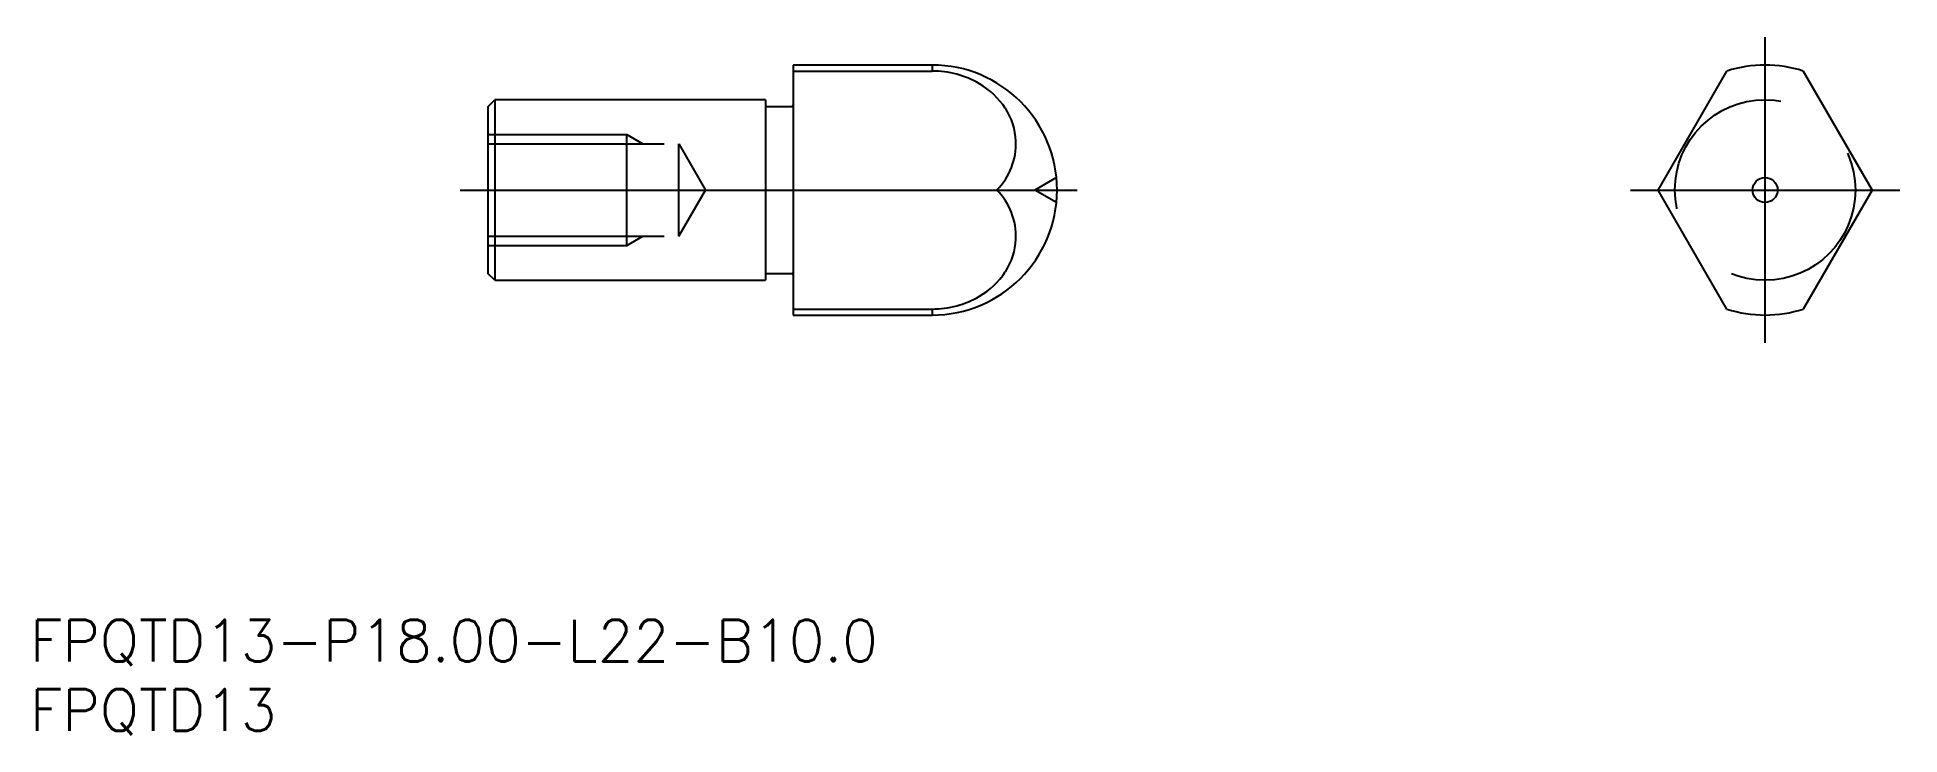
# Model space of a CAD drawing. Extents: x -124 to 10, y -39 to 11.
import ezdxf

# ---------------------------------------------------------------- set-up
doc = ezdxf.new("R2010")
doc.units = 0
doc.linetypes.add('CENTER', pattern=[50.8, 31.75, -6.35, 6.35, -6.35])
doc.linetypes.add('DASHED', pattern=[19.05, 12.7, -6.35])
doc.layers.get('0').update_dxf_attribs({"linetype": 'CONTINUOUS'})
doc.layers.add('CENTER', color=1, linetype='CENTER')
doc.styles.get("Standard").update_dxf_attribs({"font": 'txt.shx', "height": 3, "bigfont": 'bigfont.shx'})

msp = doc.modelspace()

# ---------------------------------------------------------------- linework, layer by layer
at = {"color": 7, "linetype": 'CONTINUOUS'}
for p, q in [((-70, 9), (-70, -9)), ((-60, 9), (-70, 9)), ((-70, 8.57), (-60, 8.57)), ((-60, 9), (-60, 8.57)), ((-7.7, 0), (-2.75, 8.57)), ((2.75, 8.57), (7.7, 0)), ((-92, 6), (-91.5, 6.5)), ((-92, 6), (-92, -6)), ((-72, 6.5), (-91.5, 6.5)), ((-91.5, 6.5), (-91.5, -6.5)), ((-72, 6.5), (-72, -6.5)), ((-70.1, 6), (-71.9, 6)), ((-70, 0), (-55.34, 0)), ((-2.75, -8.57), (-7.7, 0)), ((7.7, 0), (2.75, -8.57)), ((-91.5, -6.5), (-92, -6)), ((-91.5, -6.5), (-72, -6.5)), ((-71.9, -6), (-70.1, -6)), ((-70, -8.57), (-60, -8.57)), ((-70, -9), (-60, -9)), ((-60, -8.57), (-60, -9))]:
    msp.add_line(p, q, dxfattribs=at)
at = {"color": 3, "linetype": 'DASHED'}
for p, q in [((-92, 4), (-82, 4)), ((-92, 3.32), (-78.25, 3.32)), ((-82, -4), (-82, 4)), ((-82, 4), (-80.83, 3.32)), ((-78.25, -3.32), (-78.25, 3.32)), ((-78.25, 3.32), (-76.33, 0)), ((-78.25, -3.32), (-76.33, 0)), ((-51.05, 0.9), (-52.6, 0)), ((-51.05, -0.9), (-52.6, 0)), ((-92, -3.32), (-78.25, -3.32)), ((-92, -4), (-82, -4)), ((-82, -4), (-80.83, -3.32))]:
    msp.add_line(p, q, dxfattribs=at)
msp.add_circle((0, 0), 6.5, dxfattribs=at)
at = {"color": 7, "linetype": 'CONTINUOUS'}
msp.add_circle((0, 0), 0.9, dxfattribs=at)
for centre, radius, start, end in [((-60, 0), 9, 270, 90), ((0, 0), 9, 72.2084, 107.7916), ((-71.9, 6.1), 0.1, 180, 270), ((-70.1, 6.1), 0.1, 270, 0), ((-71.9, -6.1), 0.1, 90, 180), ((-70.1, -6.1), 0.1, 0, 90), ((0, 0), 9, 252.2084, 287.7916)]:
    msp.add_arc(centre, radius, start, end, dxfattribs=at)
for centre, radius, start, end in [((-59.99, 1.77), 6.8, 59.9004, 90.0556), ((-59.42, 2.81), 5.61, 33.295, 59.6888), ((-58.65, 3.32), 4.69, 2.5384, 33.1997), ((-54.72, 5.89), 6.68712e-11, 213.2781, 214.0683), ((-58.73, 3.36), 4.77, 315.3364, 2.0416), ((-58.73, -3.36), 4.77, 357.9584, 44.6636), ((-58.65, -3.32), 4.69, 326.8003, 357.4616), ((-59.42, -2.81), 5.61, 300.3112, 326.705), ((-59.99, -1.77), 6.8, 269.9444, 300.0996)]:
    msp.add_arc(centre, radius, start, end)
at = {"layer": 'CENTER', "color": 1, "linetype": 'CENTER'}
for p, q in [((0, -11), (0, 11)), ((-94, 0), (-49, 0)), ((-9.7, 0), (9.7, 0))]:
    msp.add_line(p, q, dxfattribs=at)

# ---------------------------------------------------------------- texts
at = {"color": 7, "linetype": 'CONTINUOUS'}
for s, p in [('FPQTD13-P18.00-L22-B10.0', (-124.97, -33.94)), ('FPQTD13', (-124.97, -38.94))]:
    msp.add_text(s, height=3, dxfattribs=at).set_placement(p)

doc.saveas('drawing.dxf')
